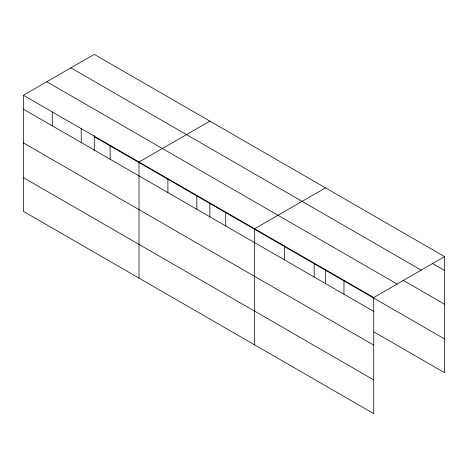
<?xml version="1.0" encoding="UTF-8"?>
<svg xmlns="http://www.w3.org/2000/svg" width="468" height="468" viewBox="0 0 468 468"><rect width="100%" height="100%" fill="white"/><g stroke="black" fill="none" stroke-linecap="round" stroke-linejoin="round"><path stroke-width="0.7" d="M23.4 95.273L373.739 297.543L373.739 413.636L23.4 211.372L23.4 95.273L94.261 54.364L444.6 256.628L444.6 372.727L373.873 331.894M209.875 121.113L139.014 162.022L139.014 278.115M325.482 187.861L254.627 228.77L254.627 344.863M373.739 297.543L444.6 256.628M432.192 263.349L444.6 270.516M70.879 67.866L421.218 270.13M403.036 280.244L444.6 304.247M46.782 81.771L397.121 284.041M94.261 136.732L444.6 338.996M23.4 109.161L373.739 311.425M23.4 142.886L373.739 345.156M23.4 177.641L373.739 379.905M343.962 280.35L343.962 294.232M325.482 270.223L325.482 283.86M314.18 263.156L314.18 277.038M284.404 245.963L284.404 259.845M225.722 212.086L225.722 225.968M209.875 203.475L209.875 217.111M196.817 195.396L196.817 209.284M167.913 178.712L167.913 192.594M110.109 145.337L110.109 159.219M94.261 135.281L94.261 150.363M81.204 128.647L81.204 142.535M52.305 111.963L52.305 125.845"/></g></svg>
